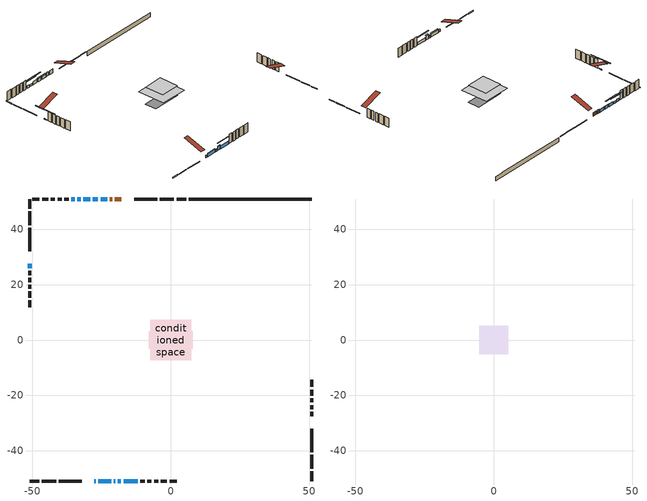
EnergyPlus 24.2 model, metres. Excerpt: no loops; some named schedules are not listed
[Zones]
conditioned space
 floor adiabatic (AdiabaticFloorConstruction): -7.41,-7.41 -7.41,7.41 7.41,7.41 7.41,-7.41 z2.75
 floor foundation (Slab1 construction): -7.91,-3.22 -7.91,3.22 7.91,3.22 7.91,-3.22 z-1.98
 wall outside (RimJoist1 construction): 5.54,50.97 2.09,50.97 / -50.97,-50.97 -47.52,-50.97 / -50.97,50.97 -50.97,47.52 / 50.97,-50.97 50.97,-47.52 z0.31:0.61
 wall outside (RimJoist2 construction): 1.16,50.97 -4,50.97 / -46.59,-50.97 -41.43,-50.97 / -50.97,46.59 -50.97,41.43 / 50.97,-46.59 50.97,-41.43 z0.31:0.61
 wall outside (RimJoist3 construction): -4.93,50.97 -13.27,50.97 / -40.5,-50.97 -32.16,-50.97 / -50.97,40.5 -50.97,32.16 / 50.97,-40.5 50.97,-32.16 z0.31:0.61
 wall outside (AdiabaticWallConstruction 1): -17.82,50.97 -20.17,50.97 / -21.1,50.97 -21.97,50.97 z0.31:2.34
 wall outside (AdiabaticWallConstruction): -27.61,-50.97 -27.2,-50.97 z0.31:1.53; -22.89,50.97 -25.38,50.97 / -26.31,50.97 -28.16,50.97 / -34.66,50.97 -35.9,50.97 z0.31:1.78; -26.27,-50.97 -21.49,-50.97 / -17.07,-50.97 -12,-50.97 z0.31:1.89; -20.56,-50.97 -20.15,-50.97 z0.31:1.23; -19.22,-50.97 -18,-50.97 z0.31:2.42; -50.97,27.61 -50.97,25.98 z0.31:0.69; -29.09,50.97 -31.56,50.97 z0.31:1.94; -32.48,50.97 -33.73,50.97 z0.31:1.38
 wall outside (Wall1 construction): -36.83,50.97 -38.52,50.97 / -11.08,-50.97 -9.39,-50.97 / -50.97,25.05 -50.97,23.36 / 50.97,-27.61 50.97,-25.92 z0.31:5.19
 wall outside (Wall2 construction): -39.45,50.97 -40.93,50.97 / -8.46,-50.97 -6.97,-50.97 / -50.97,22.43 -50.97,20.95 / 50.97,-24.99 50.97,-23.5 z0.31:5.19
 wall outside (Wall3 construction): -41.86,50.97 -43.3,50.97 / -6.04,-50.97 -4.61,-50.97 / -50.97,20.02 -50.97,18.58 / 50.97,-22.58 50.97,-21.14 z0.31:5.19
 wall outside (Wall4 construction): -44.23,50.97 -46.53,50.97 / -3.68,-50.97 -1.38,-50.97 / -50.97,17.65 -50.97,15.35 / 50.97,-20.21 50.97,-17.91 z0.31:5.19
 wall outside (Wall5 construction): -47.45,50.97 -50.04,50.97 / -0.45,-50.97 2.13,-50.97 / -50.97,14.43 -50.97,11.84 / 50.97,-16.98 50.97,-14.4 z0.31:5.19
 wall foundation (FoundationWall1 construction): 6.47,50.97,-1.98 6.47,50.97,0.31 46.52,50.97,0.31 46.52,50.97,0.17 50.97,50.97,0.17 50.97,50.97,-1.98
 window (WindowConstruction 9): -27.61,-50.97 -27.2,-50.97 z0.31:1.53
 window (WindowConstruction 4): -22.89,50.97 -25.38,50.97 z0.31:1.78
 window (WindowConstruction 5): -26.31,50.97 -28.16,50.97 z0.31:1.78
 window (WindowConstruction 6): -26.27,-50.97 -21.49,-50.97 z0.31:1.89
 window (WindowConstruction 7): -20.56,-50.97 -20.15,-50.97 z0.31:1.22
 window (WindowConstruction 8): -19.22,-50.97 -18,-50.97 z0.31:2.42
 window (WindowConstruction 10): -50.97,27.61 -50.97,25.98 z0.31:0.69
 window (WindowConstruction): -29.09,50.97 -31.56,50.97 z0.31:1.93
 window (WindowConstruction 1): -32.48,50.97 -33.73,50.97 z0.31:1.38
 window (WindowConstruction 2): -34.66,50.97 -35.9,50.97 z0.31:1.78
 window (WindowConstruction 3): -17.07,-50.97 -12,-50.97 z0.31:1.89
 door (Door): -17.82,50.97 -20.17,50.97 z0.31:2.34
 door (Door 1): -21.1,50.97 -21.96,50.97 z0.31:2.34
 ceiling adiabatic (AdiabaticFloorConstruction): 7.41,-7.41 7.41,7.41 -7.41,7.41 -7.41,-7.41 z2.75
attic - vented
 floor to conditioned space (Floor1 construction Reversed): -5.24,-5.24 -5.24,5.24 5.24,5.24 5.24,-5.24 z5.19
 roof outside (Roof1 construction): -16.89,50.97,5.19 -16.89,40.76,8.59 -14.2,40.76,8.59 -14.2,50.97,5.19; -28.54,-50.97,5.19 -28.54,-40.76,8.59 -31.23,-40.76,8.59 -31.23,-50.97,5.19; -50.97,28.54,5.19 -40.76,28.54,8.59 -40.76,31.23,8.59 -50.97,31.23,5.19; 50.97,-28.54,5.19 40.76,-28.54,8.59 40.76,-31.23,8.59 50.97,-31.23,5.19
shading: -25.58,50.97 -22.69,50.97 -22.69,51.38 -25.58,51.38 z1.98; -28.36,50.97 -26.11,50.97 -26.11,51.38 -28.36,51.38 z1.98; -21.29,-50.97 -26.47,-50.97 -26.47,-51.38 -21.29,-51.38 z2.09; -19.95,-50.97 -20.76,-50.97 -20.76,-51.38 -19.95,-51.38 z1.43; -17.8,-50.97 -19.42,-50.97 -19.42,-51.38 -17.8,-51.38 z2.62; -50.97,20.9 -50.97,32.69 -51.38,32.69 -51.38,20.9 z5.77; -34.19,50.97 -26.45,50.97 -26.45,51.38 -34.19,51.38 z4.57; -36.37,50.97 -29.84,50.97 -29.84,51.38 -36.37,51.38 z4.02; -38.54,50.97 -32.02,50.97 -32.02,51.38 -38.54,51.38 z4.42; -9.36,-50.97 -19.71,-50.97 -19.71,-51.38 -9.36,-51.38 z4.53
[Building]
Building 1: Terrain=Suburbs
[Site:Location]
London AP_ON: Latitude {deg}=43.03; Longitude {deg}=-81.15; Time Zone {hr}=-5; Elevation {m}=278; Keep Site Location Information=Yes
[Site:GroundTemperature:Shallow]
3.98693, 1.93205, 1.76749, 2.74264, 6.6573, 10.5537, 13.9317, 16.0716, 16.2534, 14.513, 11.2211, 7.44421
[Site:WaterMainsTemperature]
Calculation Method=Schedule; Temperature Schedule=mains temperature schedule
[Material] Roughness=Rough; Thermal Absorptance=0.9
Name | Thickness {m} | Conductivity {W/m-K} | Density {kg/m3} | Specific Heat {J/kg-K} | Solar Absorptance | Visible Absorptance
asphalt or fiberglass shingles | 0.00635 | 0.162714 | 1121.4 | 1465.45 | 0.4 | 0.4
ceiling loosefill ins | 0.169333 | 0.0480833 | 16.02 | 1046.75 | 0.7 | 0.7
ceiling stud and cavity | 0.1397 | 0.508562 | 65.682 | 1177.47 | 0.7 | 0.7
concrete 4.0 in. | 0.1016 | 1.803125 | 2242.8 | 837.4 | 0.7 | 0.7
concrete 8.0 in. | 0.2032 | 1.803125 | 2242.8 | 837.4 | 0.7 | 0.7
door material | 0.04445 | 0.053851 | 512.64 | 1214.23 | 0.7 | 0.7
door material 1 | 0.04445 | 0.188738 | 512.64 | 1214.23 | 0.7 | 0.7
exterior vertical ins | 0.00810135 | 0.029427 | 32.04 | 1214.23 | 0.7 | 0.7
floor covering | 0.0127 | 0.0433444 | 54.468 | 1339.84 | 0.6 | 0.6
floor rigid ins; wall rigid ins | 0.512978 | 0.029427 | 32.04 | 1214.23 | 0.7 | 0.7
floor stud and cavity | 0.1397 | 1.75129 | 37.0049 | 1207.88 | 0.7 | 0.7
furniture material conditioned space 1 | 0.1524 | 0.115458 | 640.8 | 1214.23 | 0.6 | 0.6
gypsum board | 0.0127 | 0.160291 | 801 | 837.4 | 0.6 | 0.6
gypsum board 1 | 0.0127 | 0.160291 | 801 | 837.4 | 0.7 | 0.7
osb sheathing 0.5 in. | 0.0127 | 0.115458 | 512.64 | 1214.23 | 0.7 | 0.7
osb sheathing 0.75 in. | 0.01905 | 0.115458 | 512.64 | 1214.23 | 0.7 | 0.7
osb sheathing 2.0 in. | 0.0508 | 0.115458 | 512.64 | 1214.23 | 0.7 | 0.7
rim joist rigid ins | 0.051816 | 0.029427 | 32.04 | 1214.23 | 0.7 | 0.7
rim joist stud and cavity | 0.0508 | 0.0293018 | 125.044 | 1163.47 | 0.6 | 0.6
rim joist stud and cavity 1 | 0.0508 | 0.268173 | 125.044 | 1163.47 | 0.6 | 0.6
rim joist stud and cavity 2 | 0.0508 | 0.308293 | 125.044 | 1163.47 | 0.6 | 0.6
slab rigid ins | 0.00025908 | 0.029427 | 32.04 | 1214.23 | 0.7 | 0.7
wall stud and cavity | 0.1397 | 0.0971095 | 139.0536 | 1170.24 | 0.7 | 0.7
wall stud and cavity 1 | 0.1397 | 0.0832512 | 139.0536 | 1170.24 | 0.7 | 0.7
wall stud and cavity 2 | 0.1397 | 0.105785 | 139.0536 | 1170.24 | 0.7 | 0.7
wall stud and cavity 3 | 0.1397 | 0.0957038 | 139.0536 | 1170.24 | 0.7 | 0.7
wall stud and cavity 4 | 0.1397 | 0.0825581 | 139.0536 | 1170.24 | 0.7 | 0.7
wall stud and cavity 5 | 0.0889 | 0.380278 | 52.3479 | 1209.89 | 0.7 | 0.7
wall stud and cavity 6 | 0.0889 | 0.391764 | 83.0341 | 1211.67 | 0.7 | 0.7
wood siding | 0.0254 | 0.102417 | 544.68 | 1172.36 | 0.4 | 0.4
wood siding 1; wood siding 2; wood siding 3 | 0.0254 | 0.102417 | 544.68 | 1172.36 | 0.7 | 0.7
[WindowMaterial:SimpleGlazingSystem]
Name | U-Factor {W/m2-K} | Solar Heat Gain Coefficient
WindowMaterial | 2.36148 | 0.65
WindowMaterial 1 | 2.45062 | 0.62
WindowMaterial 2 | 2.41996 | 0.63
WindowMaterial 3 | 2.51195 | 0.59
WindowMaterial 4 | 2.38703 | 0.64
WindowMaterial 5 | 2.418828 | 0.63
WindowMaterial 6 | 3.13539 | 0.43
WindowMaterial 7 | 2.39725 | 0.64
WindowMaterial 8 | 3.026374 | 0.54
WindowMaterial 9 | 3.032052 | 0.55
[Construction]
AdiabaticFloorConstruction: floor stud and cavity, floor rigid ins, osb sheathing 0.75 in., floor covering
AdiabaticWallConstruction: wood siding 2, wall rigid ins, wall stud and cavity 5, gypsum board
AdiabaticWallConstruction 1: wood siding 3, wall rigid ins, wall stud and cavity 5, gypsum board
Door: door material
Door 1: door material 1
Floor1 construction Reversed: gypsum board, ceiling stud and cavity, ceiling loosefill ins
FoundationWall1 construction: concrete 8.0 in., gypsum board 1
furniture construction conditioned space 1: furniture material conditioned space 1
PartitionWallConstruction: gypsum board, wall stud and cavity 6, gypsum board
RimJoist1 construction: wood siding 1, osb sheathing 2.0 in., rim joist stud and cavity
RimJoist2 construction: wood siding 1, rim joist rigid ins, osb sheathing 2.0 in., rim joist stud and cavity 1
RimJoist3 construction: wood siding 1, rim joist rigid ins, osb sheathing 2.0 in., rim joist stud and cavity 2
Roof1 construction: asphalt or fiberglass shingles
Slab1 construction: slab rigid ins, concrete 4.0 in.
Wall1 construction: wood siding, osb sheathing 0.5 in., wall stud and cavity, gypsum board
Wall2 construction: wood siding, osb sheathing 0.5 in., wall stud and cavity 1, gypsum board
Wall3 construction: wood siding, osb sheathing 0.5 in., wall stud and cavity 2, gypsum board
Wall4 construction: wood siding, osb sheathing 0.5 in., wall stud and cavity 3, gypsum board
Wall5 construction: wood siding, osb sheathing 0.5 in., wall stud and cavity 4, gypsum board
WindowConstruction: WindowMaterial
WindowConstruction 1: WindowMaterial 1
WindowConstruction 10: WindowMaterial 9
WindowConstruction 2; WindowConstruction 4: WindowMaterial 2
WindowConstruction 3: WindowMaterial 3
WindowConstruction 5: WindowMaterial 4
WindowConstruction 6: WindowMaterial 5
WindowConstruction 7: WindowMaterial 6
WindowConstruction 8: WindowMaterial 7
WindowConstruction 9: WindowMaterial 8
[Zone] Multiplier=1; Part of Total Floor Area=Yes
Name | Volume {m3}
attic - vented | 60.6225
conditioned space | 816.6
[Space]
Name | Zone | Volume {m3}
attic - vented 1 | attic - vented | 60.6225
conditioned space 1 | conditioned space | 816.6
[ZoneInfiltration:EffectiveLeakageArea]
infil attic - vented 1: Zone or Space=attic - vented 1; Schedule=Always On Discrete; Effective Air Leakage Area {cm2}=4790.4; Stack Coefficient=0.000236551; Wind Coefficient=1.03916e-05
[ZoneMixing]
whole house fan mix: Zone or Space=attic - vented; Schedule=Always On Continuous; Design Flow Rate Calculation Method=Flow/Zone; Design Flow Rate {m3/s}=0; Source Zone or Space=conditioned space
[SurfaceProperty:ExposedFoundationPerimeter]
Slab1: Exposed Perimeter Calculation Method=TotalExposedPerimeter; Total Exposed Perimeter {m}=44.5
[InternalMass] Zone or ZoneList=conditioned space; Space or SpaceList=conditioned space 1
Name | Construction | Surface Area {m2}
furniture mass conditioned space 1 | furniture construction conditioned space 1 | 128.492
partition wall mass | PartitionWallConstruction | 321.23
[Lights]
interior lighting: Zone or ZoneList or Space or SpaceList=conditioned space 1; Schedule=interior lighting schedule; Design Level Calculation Method=LightingLevel; Lighting Level {W}=343.2; Return Air Fraction=0; Fraction Radiant=0.6; Fraction Visible=0.2; Fraction Replaceable=1
[People]
occupants: Zone or ZoneList or Space or SpaceList=conditioned space 1; Number of People Schedule=occupants schedule; Number of People Calculation Method=People; Number of People=3; Fraction Radiant=0.314171; Sensible Heat Fraction=0.56303; Activity Level Schedule=occupants activity schedule; Carbon Dioxide Generation Rate {m3/s-W}=0; Enable ASHRAE 55 Comfort Warnings=No; Mean Radiant Temperature Calculation Type=EnclosureAveraged
[ElectricEquipment] Zone or ZoneList or Space or SpaceList=conditioned space 1; Design Level Calculation Method=EquipmentLevel
Name | Schedule | Design Level {W} | Fraction Latent | Fraction Radiant | Fraction Lost
clothes dryer | clothes dryer schedule | 140.772 | 0.015 | 0.081 | 0.85
clothes washer | clothes washer schedule | 32.1985 | 0.03 | 0.162 | 0.7
cooking range | cooking range schedule | 215.147 | 0.08 | 0.432 | 0.2
dishwasher | dishwasher schedule | 66.8632 | 0.3 | 0.18 | 0.4
fridge | fridge schedule | 72.9452 | 0 | 0.6 | 0
mech vent bath fan 0 | mech vent bath fan 0 schedule | 50.2 | 0 | 0 | 1
mech vent bath fan 1 | mech vent bath fan 1 schedule | 50.2 | 0 | 0 | 1
mech vent house fan | mech vent house fan schedule | 0 | 0 | 0 | 1
mech vent house fan cfis | mech vent house fan cfis schedule | 0 | 0 | 0 | 0
misc plug loads | misc plug loads schedule | 494.7 | 0.045 | 0.513 | 0.1
whole house fan | Always On Discrete | 0 | 0 | 0 | 1
[OtherEquipment] Zone or ZoneList or Space or SpaceList=conditioned space 1; Design Level Calculation Method=EquipmentLevel
Name | Fuel Type | Schedule | Design Level {W} | Fraction Latent | Fraction Radiant | Fraction Lost
clothes dryer 1 | Electricity | clothes dryer schedule | 0 | 0.015 | 0.081 | 0.85
cooking range 1 | Electricity | cooking range schedule | 0 | 0.08 | 0.432 | 0.2
general water use latent | None | general water use schedule | 62.594 | 1 | 0 | 0
general water use sensible | None | general water use schedule | -61.6891 | 0 | 0.6 | 0
mech vent house fan latent load | None | Always On Discrete | 0 | 1 | 0 | 0
mech vent house fan sensible load | None | Always On Discrete | 0 | 0 | 0 | 0
water heater energy adjustment1 | NaturalGas | Always On Discrete | 0.01 | 0 | 0 | 1
[ZoneInfiltration:DesignFlowRate] Zone or ZoneList or Space or SpaceList=conditioned space 1; Schedule=Always On Discrete; Design Flow Rate Calculation Method=Flow/Zone; Design Flow Rate {m3/s}=0
infil flow; natural vent flow; whole house fan flow
[Foundation:Kiva]
Foundation Kiva 1: Initial Indoor Air Temperature {C}=18; Wall Height Above Grade {m}=0.309982; Wall Depth Below Slab {m}=0.2032; Custom Block Material Name 1=exterior vertical ins; Custom Block Depth 1 {m}=2.28999; Custom Block X Position 1 {m}=0.2159; Custom Block Z Position 1 {m}=0
[Foundation:Kiva:Settings]
Soil Conductivity {W/m-K}=0.849921; Soil Density {kg/m3}=1842.3; Soil Specific Heat {J/kg-K}=418.7; Ground Solar Absorptivity=0.9; Ground Thermal Absorptivity=0.9; Ground Surface Roughness {m}=0.03; Far-Field Width {m}=40; Deep-Ground Boundary Condition=ZeroFlux; Deep-Ground Depth {m}=40; Minimum Cell Dimension {m}=0.2; Maximum Cell Growth Coefficient=3; Simulation Timestep=Timestep
[Exterior:Lights]
exterior lighting: Schedule=exterior lighting schedule; Design Level {W}=75.6
[Schedule:Constant]
Name | Hourly Value
Always On Continuous; mech vent house fan schedule; mech vent house fan cfis schedule; Always On Discrete | 1
occupants activity schedule | 117.228
fridge schedule | 0
[Schedule:Week:Daily]
interior lighting schedule Week Rule - Jan1-Jan27: interior lighting schedule day, interior lighting schedule day, interior lighting schedule day, interior lighting schedule day, interior lighting schedule day, interior lighting schedule day, interior lighting schedule day, interior lighting schedule default day, interior lighting schedule default day, interior lighting schedule default day, interior lighting schedule default day, interior lighting schedule default day
interior lighting schedule Week Rule - Jan28-Feb3: interior lighting schedule day, interior lighting schedule day, interior lighting schedule day, interior lighting schedule day, interior lighting schedule day 1, interior lighting schedule day 1, interior lighting schedule day 1, interior lighting schedule default day, interior lighting schedule default day, interior lighting schedule default day, interior lighting schedule default day, interior lighting schedule default day
interior lighting schedule Week Rule - Feb4-Feb24: interior lighting schedule day 1, interior lighting schedule day 1, interior lighting schedule day 1, interior lighting schedule day 1, interior lighting schedule day 1, interior lighting schedule day 1, interior lighting schedule day 1, interior lighting schedule default day, interior lighting schedule default day, interior lighting schedule default day, interior lighting schedule default day, interior lighting schedule default day
interior lighting schedule Week Rule - Feb25-Mar3: interior lighting schedule day 1, interior lighting schedule day 1, interior lighting schedule day 1, interior lighting schedule day 1, interior lighting schedule day 2, interior lighting schedule day 2, interior lighting schedule day 2, interior lighting schedule default day, interior lighting schedule default day, interior lighting schedule default day, interior lighting schedule default day, interior lighting schedule default day
interior lighting schedule Week Rule - Mar4-Mar31: interior lighting schedule day 2, interior lighting schedule day 2, interior lighting schedule day 2, interior lighting schedule day 2, interior lighting schedule day 2, interior lighting schedule day 2, interior lighting schedule day 2, interior lighting schedule default day, interior lighting schedule default day, interior lighting schedule default day, interior lighting schedule default day, interior lighting schedule default day
interior lighting schedule Week Rule - Apr1-Apr28: interior lighting schedule day 3, interior lighting schedule day 3, interior lighting schedule day 3, interior lighting schedule day 3, interior lighting schedule day 3, interior lighting schedule day 3, interior lighting schedule day 3, interior lighting schedule default day, interior lighting schedule default day, interior lighting schedule default day, interior lighting schedule default day, interior lighting schedule default day
interior lighting schedule Week Rule - Apr29-May5: interior lighting schedule day 3, interior lighting schedule day 3, interior lighting schedule day 4, interior lighting schedule day 4, interior lighting schedule day 4, interior lighting schedule day 4, interior lighting schedule day 4, interior lighting schedule default day, interior lighting schedule default day, interior lighting schedule default day, interior lighting schedule default day, interior lighting schedule default day
interior lighting schedule Week Rule - May6-May26: interior lighting schedule day 4, interior lighting schedule day 4, interior lighting schedule day 4, interior lighting schedule day 4, interior lighting schedule day 4, interior lighting schedule day 4, interior lighting schedule day 4, interior lighting schedule default day, interior lighting schedule default day, interior lighting schedule default day, interior lighting schedule default day, interior lighting schedule default day
interior lighting schedule Week Rule - May27-Jun2: interior lighting schedule day 4, interior lighting schedule day 4, interior lighting schedule day 4, interior lighting schedule day 4, interior lighting schedule day 4, interior lighting schedule day 5, interior lighting schedule day 5, interior lighting schedule default day, interior lighting schedule default day, interior lighting schedule default day, interior lighting schedule default day, interior lighting schedule default day
interior lighting schedule Week Rule - Jun3-Jun30: interior lighting schedule day 5, interior lighting schedule day 5, interior lighting schedule day 5, interior lighting schedule day 5, interior lighting schedule day 5, interior lighting schedule day 5, interior lighting schedule day 5, interior lighting schedule default day, interior lighting schedule default day, interior lighting schedule default day, interior lighting schedule default day, interior lighting schedule default day
interior lighting schedule Week Rule - Jul1-Jul28: interior lighting schedule day 6, interior lighting schedule day 6, interior lighting schedule day 6, interior lighting schedule day 6, interior lighting schedule day 6, interior lighting schedule day 6, interior lighting schedule day 6, interior lighting schedule default day, interior lighting schedule default day, interior lighting schedule default day, interior lighting schedule default day, interior lighting schedule default day
interior lighting schedule Week Rule - Jul29-Aug4: interior lighting schedule day 6, interior lighting schedule day 6, interior lighting schedule day 6, interior lighting schedule day 7, interior lighting schedule day 7, interior lighting schedule day 7, interior lighting schedule day 7, interior lighting schedule default day, interior lighting schedule default day, interior lighting schedule default day, interior lighting schedule default day, interior lighting schedule default day
interior lighting schedule Week Rule - Aug5-Aug25: interior lighting schedule day 7, interior lighting schedule day 7, interior lighting schedule day 7, interior lighting schedule day 7, interior lighting schedule day 7, interior lighting schedule day 7, interior lighting schedule day 7, interior lighting schedule default day, interior lighting schedule default day, interior lighting schedule default day, interior lighting schedule default day, interior lighting schedule default day
interior lighting schedule Week Rule - Aug26-Sep1: interior lighting schedule day 7, interior lighting schedule day 7, interior lighting schedule day 7, interior lighting schedule day 7, interior lighting schedule day 7, interior lighting schedule day 7, interior lighting schedule day 8, interior lighting schedule default day, interior lighting schedule default day, interior lighting schedule default day, interior lighting schedule default day, interior lighting schedule default day
interior lighting schedule Week Rule - Sep2-Sep29: interior lighting schedule day 8, interior lighting schedule day 8, interior lighting schedule day 8, interior lighting schedule day 8, interior lighting schedule day 8, interior lighting schedule day 8, interior lighting schedule day 8, interior lighting schedule default day, interior lighting schedule default day, interior lighting schedule default day, interior lighting schedule default day, interior lighting schedule default day
interior lighting schedule Week Rule - Sep30-Oct6: interior lighting schedule day 8, interior lighting schedule day 9, interior lighting schedule day 9, interior lighting schedule day 9, interior lighting schedule day 9, interior lighting schedule day 9, interior lighting schedule day 9, interior lighting schedule default day, interior lighting schedule default day, interior lighting schedule default day, interior lighting schedule default day, interior lighting schedule default day
interior lighting schedule Week Rule - Oct7-Oct27: interior lighting schedule day 9, interior lighting schedule day 9, interior lighting schedule day 9, interior lighting schedule day 9, interior lighting schedule day 9, interior lighting schedule day 9, interior lighting schedule day 9, interior lighting schedule default day, interior lighting schedule default day, interior lighting schedule default day, interior lighting schedule default day, interior lighting schedule default day
interior lighting schedule Week Rule - Oct28-Nov3: interior lighting schedule day 9, interior lighting schedule day 9, interior lighting schedule day 9, interior lighting schedule day 9, interior lighting schedule day 10, interior lighting schedule day 10, interior lighting schedule day 10, interior lighting schedule default day, interior lighting schedule default day, interior lighting schedule default day, interior lighting schedule default day, interior lighting schedule default day
interior lighting schedule Week Rule - Nov4-Nov24: interior lighting schedule day 10, interior lighting schedule day 10, interior lighting schedule day 10, interior lighting schedule day 10, interior lighting schedule day 10, interior lighting schedule day 10, interior lighting schedule day 10, interior lighting schedule default day, interior lighting schedule default day, interior lighting schedule default day, interior lighting schedule default day, interior lighting schedule default day
interior lighting schedule Week Rule - Nov25-Dec1: interior lighting schedule day 10, interior lighting schedule day 10, interior lighting schedule day 10, interior lighting schedule day 10, interior lighting schedule day 10, interior lighting schedule day 10, interior lighting schedule day 11, interior lighting schedule default day, interior lighting schedule default day, interior lighting schedule default day, interior lighting schedule default day, interior lighting schedule default day
interior lighting schedule Week Rule - Dec2-Dec31: interior lighting schedule day 11, interior lighting schedule day 11, interior lighting schedule day 11, interior lighting schedule day 11, interior lighting schedule day 11, interior lighting schedule day 11, interior lighting schedule day 11, interior lighting schedule default day, interior lighting schedule default day, interior lighting schedule default day, interior lighting schedule default day, interior lighting schedule default day
occupants schedule Week Rule - Jan1-Dec31: occupants schedule day, occupants schedule day, occupants schedule day, occupants schedule day, occupants schedule day, occupants schedule day, occupants schedule day, occupants schedule default day, occupants schedule default day, occupants schedule default day, occupants schedule default day, occupants schedule default day
clothes dryer schedule Week Rule - Jan1-Dec31: clothes dryer schedule day, clothes dryer schedule day, clothes dryer schedule day, clothes dryer schedule day, clothes dryer schedule day, clothes dryer schedule day, clothes dryer schedule day, clothes dryer schedule default day, clothes dryer schedule default day, clothes dryer schedule default day, clothes dryer schedule default day, clothes dryer schedule default day
clothes washer schedule Week Rule - Jan1-Dec31: clothes washer schedule day, clothes washer schedule day, clothes washer schedule day, clothes washer schedule day, clothes washer schedule day, clothes washer schedule day, clothes washer schedule day, clothes washer schedule default day, clothes washer schedule default day, clothes washer schedule default day, clothes washer schedule default day, clothes washer schedule default day
cooking range schedule Week Rule - Jan1-Dec31: cooking range schedule day, cooking range schedule day, cooking range schedule day, cooking range schedule day, cooking range schedule day, cooking range schedule day, cooking range schedule day, cooking range schedule default day, cooking range schedule default day, cooking range schedule default day, cooking range schedule default day, cooking range schedule default day
dishwasher schedule Week Rule - Jan1-Dec31: dishwasher schedule day, dishwasher schedule day, dishwasher schedule day, dishwasher schedule day, dishwasher schedule day, dishwasher schedule day, dishwasher schedule day, dishwasher schedule default day, dishwasher schedule default day, dishwasher schedule default day, dishwasher schedule default day, dishwasher schedule default day
mech vent bath fan 0 schedule Week Rule - Jan1-Dec31: mech vent bath fan 0 schedule day, mech vent bath fan 0 schedule day, mech vent bath fan 0 schedule day, mech vent bath fan 0 schedule day, mech vent bath fan 0 schedule day, mech vent bath fan 0 schedule day, mech vent bath fan 0 schedule day, mech vent bath fan 0 schedule default day, mech vent bath fan 0 schedule default day, mech vent bath fan 0 schedule default day, mech vent bath fan 0 schedule default day, mech vent bath fan 0 schedule default day
mech vent bath fan 1 schedule Week Rule - Jan1-Dec31: mech vent bath fan 1 schedule day, mech vent bath fan 1 schedule day, mech vent bath fan 1 schedule day, mech vent bath fan 1 schedule day, mech vent bath fan 1 schedule day, mech vent bath fan 1 schedule day, mech vent bath fan 1 schedule day, mech vent bath fan 1 schedule default day, mech vent bath fan 1 schedule default day, mech vent bath fan 1 schedule default day, mech vent bath fan 1 schedule default day, mech vent bath fan 1 schedule default day
misc plug loads schedule Week Rule - Jan1-Dec31: misc plug loads schedule day, misc plug loads schedule day, misc plug loads schedule day, misc plug loads schedule day, misc plug loads schedule day, misc plug loads schedule day, misc plug loads schedule day, misc plug loads schedule default day, misc plug loads schedule default day, misc plug loads schedule default day, misc plug loads schedule default day, misc plug loads schedule default day
general water use schedule Week Rule - Jan1-Dec31: general water use schedule day, general water use schedule day, general water use schedule day, general water use schedule day, general water use schedule day, general water use schedule day, general water use schedule day, general water use schedule default day, general water use schedule default day, general water use schedule default day, general water use schedule default day, general water use schedule default day
exterior lighting schedule Week Rule - Jan1-Jan27: exterior lighting schedule day, exterior lighting schedule day, exterior lighting schedule day, exterior lighting schedule day, exterior lighting schedule day, exterior lighting schedule day, exterior lighting schedule day, exterior lighting schedule default day, exterior lighting schedule default day, exterior lighting schedule default day, exterior lighting schedule default day, exterior lighting schedule default day
exterior lighting schedule Week Rule - Jan28-Feb3: exterior lighting schedule day, exterior lighting schedule day, exterior lighting schedule day, exterior lighting schedule day, exterior lighting schedule day 1, exterior lighting schedule day 1, exterior lighting schedule day 1, exterior lighting schedule default day, exterior lighting schedule default day, exterior lighting schedule default day, exterior lighting schedule default day, exterior lighting schedule default day
exterior lighting schedule Week Rule - Feb4-Feb24: exterior lighting schedule day 1, exterior lighting schedule day 1, exterior lighting schedule day 1, exterior lighting schedule day 1, exterior lighting schedule day 1, exterior lighting schedule day 1, exterior lighting schedule day 1, exterior lighting schedule default day, exterior lighting schedule default day, exterior lighting schedule default day, exterior lighting schedule default day, exterior lighting schedule default day
exterior lighting schedule Week Rule - Feb25-Mar3: exterior lighting schedule day 1, exterior lighting schedule day 1, exterior lighting schedule day 1, exterior lighting schedule day 1, exterior lighting schedule day 2, exterior lighting schedule day 2, exterior lighting schedule day 2, exterior lighting schedule default day, exterior lighting schedule default day, exterior lighting schedule default day, exterior lighting schedule default day, exterior lighting schedule default day
exterior lighting schedule Week Rule - Mar4-Mar31: exterior lighting schedule day 2, exterior lighting schedule day 2, exterior lighting schedule day 2, exterior lighting schedule day 2, exterior lighting schedule day 2, exterior lighting schedule day 2, exterior lighting schedule day 2, exterior lighting schedule default day, exterior lighting schedule default day, exterior lighting schedule default day, exterior lighting schedule default day, exterior lighting schedule default day
exterior lighting schedule Week Rule - Apr1-Apr28: exterior lighting schedule day 3, exterior lighting schedule day 3, exterior lighting schedule day 3, exterior lighting schedule day 3, exterior lighting schedule day 3, exterior lighting schedule day 3, exterior lighting schedule day 3, exterior lighting schedule default day, exterior lighting schedule default day, exterior lighting schedule default day, exterior lighting schedule default day, exterior lighting schedule default day
exterior lighting schedule Week Rule - Apr29-May5: exterior lighting schedule day 3, exterior lighting schedule day 3, exterior lighting schedule day 4, exterior lighting schedule day 4, exterior lighting schedule day 4, exterior lighting schedule day 4, exterior lighting schedule day 4, exterior lighting schedule default day, exterior lighting schedule default day, exterior lighting schedule default day, exterior lighting schedule default day, exterior lighting schedule default day
exterior lighting schedule Week Rule - May6-May26: exterior lighting schedule day 4, exterior lighting schedule day 4, exterior lighting schedule day 4, exterior lighting schedule day 4, exterior lighting schedule day 4, exterior lighting schedule day 4, exterior lighting schedule day 4, exterior lighting schedule default day, exterior lighting schedule default day, exterior lighting schedule default day, exterior lighting schedule default day, exterior lighting schedule default day
exterior lighting schedule Week Rule - May27-Jun2: exterior lighting schedule day 4, exterior lighting schedule day 4, exterior lighting schedule day 4, exterior lighting schedule day 4, exterior lighting schedule day 4, exterior lighting schedule day 5, exterior lighting schedule day 5, exterior lighting schedule default day, exterior lighting schedule default day, exterior lighting schedule default day, exterior lighting schedule default day, exterior lighting schedule default day
exterior lighting schedule Week Rule - Jun3-Jun30: exterior lighting schedule day 5, exterior lighting schedule day 5, exterior lighting schedule day 5, exterior lighting schedule day 5, exterior lighting schedule day 5, exterior lighting schedule day 5, exterior lighting schedule day 5, exterior lighting schedule default day, exterior lighting schedule default day, exterior lighting schedule default day, exterior lighting schedule default day, exterior lighting schedule default day
exterior lighting schedule Week Rule - Jul1-Jul28: exterior lighting schedule day 6, exterior lighting schedule day 6, exterior lighting schedule day 6, exterior lighting schedule day 6, exterior lighting schedule day 6, exterior lighting schedule day 6, exterior lighting schedule day 6, exterior lighting schedule default day, exterior lighting schedule default day, exterior lighting schedule default day, exterior lighting schedule default day, exterior lighting schedule default day
exterior lighting schedule Week Rule - Jul29-Aug4: exterior lighting schedule day 6, exterior lighting schedule day 6, exterior lighting schedule day 6, exterior lighting schedule day 7, exterior lighting schedule day 7, exterior lighting schedule day 7, exterior lighting schedule day 7, exterior lighting schedule default day, exterior lighting schedule default day, exterior lighting schedule default day, exterior lighting schedule default day, exterior lighting schedule default day
exterior lighting schedule Week Rule - Aug5-Aug25: exterior lighting schedule day 7, exterior lighting schedule day 7, exterior lighting schedule day 7, exterior lighting schedule day 7, exterior lighting schedule day 7, exterior lighting schedule day 7, exterior lighting schedule day 7, exterior lighting schedule default day, exterior lighting schedule default day, exterior lighting schedule default day, exterior lighting schedule default day, exterior lighting schedule default day
exterior lighting schedule Week Rule - Aug26-Sep1: exterior lighting schedule day 7, exterior lighting schedule day 7, exterior lighting schedule day 7, exterior lighting schedule day 7, exterior lighting schedule day 7, exterior lighting schedule day 7, exterior lighting schedule day 8, exterior lighting schedule default day, exterior lighting schedule default day, exterior lighting schedule default day, exterior lighting schedule default day, exterior lighting schedule default day
[Schedule:Year]
interior lighting schedule: interior lighting schedule Week Rule - Jan1-Jan27, 1, 1, 1, 27, interior lighting schedule Week Rule - Jan28-Feb3, 1, 28, 2, 3, interior lighting schedule Week Rule - Feb4-Feb24, 2, 4, 2, 24, interior lighting schedule Week Rule - Feb25-Mar3, 2, 25, 3, 3, interior lighting schedule Week Rule - Mar4-Mar31, 3, 4, 3, 31, interior lighting schedule Week Rule - Apr1-Apr28, 4, 1, 4, 28, interior lighting schedule Week Rule - Apr29-May5, 4, 29, 5, 5, interior lighting schedule Week Rule - May6-May26, 5, 6, 5, 26, interior lighting schedule Week Rule - May27-Jun2, 5, 27, 6, 2, interior lighting schedule Week Rule - Jun3-Jun30, 6, 3, 6, 30, interior lighting schedule Week Rule - Jul1-Jul28, 7, 1, 7, 28, interior lighting schedule Week Rule - Jul29-Aug4, 7, 29, 8, 4, interior lighting schedule Week Rule - Aug5-Aug25, 8, 5, 8, 25, interior lighting schedule Week Rule - Aug26-Sep1, 8, 26, 9, 1, interior lighting schedule Week Rule - Sep2-Sep29, 9, 2, 9, 29, interior lighting schedule Week Rule - Sep30-Oct6, 9, 30, 10, 6, interior lighting schedule Week Rule - Oct7-Oct27, 10, 7, 10, 27, interior lighting schedule Week Rule - Oct28-Nov3, 10, 28, 11, 3, interior lighting schedule Week Rule - Nov4-Nov24, 11, 4, 11, 24, interior lighting schedule Week Rule - Nov25-Dec1, 11, 25, 12, 1, interior lighting schedule Week Rule - Dec2-Dec31, 12, 2, 12, 31
occupants schedule: occupants schedule Week Rule - Jan1-Dec31, 1, 1, 12, 31
clothes dryer schedule: clothes dryer schedule Week Rule - Jan1-Dec31, 1, 1, 12, 31
clothes washer schedule: clothes washer schedule Week Rule - Jan1-Dec31, 1, 1, 12, 31
cooking range schedule: cooking range schedule Week Rule - Jan1-Dec31, 1, 1, 12, 31
dishwasher schedule: dishwasher schedule Week Rule - Jan1-Dec31, 1, 1, 12, 31
mech vent bath fan 0 schedule: mech vent bath fan 0 schedule Week Rule - Jan1-Dec31, 1, 1, 12, 31
mech vent bath fan 1 schedule: mech vent bath fan 1 schedule Week Rule - Jan1-Dec31, 1, 1, 12, 31
misc plug loads schedule: misc plug loads schedule Week Rule - Jan1-Dec31, 1, 1, 12, 31
general water use schedule: general water use schedule Week Rule - Jan1-Dec31, 1, 1, 12, 31
exterior lighting schedule: exterior lighting schedule Week Rule - Jan1-Jan27, 1, 1, 1, 27, exterior lighting schedule Week Rule - Jan28-Feb3, 1, 28, 2, 3, exterior lighting schedule Week Rule - Feb4-Feb24, 2, 4, 2, 24, exterior lighting schedule Week Rule - Feb25-Mar3, 2, 25, 3, 3, exterior lighting schedule Week Rule - Mar4-Mar31, 3, 4, 3, 31, exterior lighting schedule Week Rule - Apr1-Apr28, 4, 1, 4, 28, exterior lighting schedule Week Rule - Apr29-May5, 4, 29, 5, 5, exterior lighting schedule Week Rule - May6-May26, 5, 6, 5, 26, exterior lighting schedule Week Rule - May27-Jun2, 5, 27, 6, 2, exterior lighting schedule Week Rule - Jun3-Jun30, 6, 3, 6, 30, exterior lighting schedule Week Rule - Jul1-Jul28, 7, 1, 7, 28, exterior lighting schedule Week Rule - Jul29-Aug4, 7, 29, 8, 4, exterior lighting schedule Week Rule - Aug5-Aug25, 8, 5, 8, 25, exterior lighting schedule Week Rule - Aug26-Sep1, 8, 26, 9, 1, exterior lighting schedule Week Rule - Sep2-Sep29, 9, 2, 9, 29, exterior lighting schedule Week Rule - Sep30-Oct6, 9, 30, 10, 6, exterior lighting schedule Week Rule - Oct7-Oct27, 10, 7, 10, 27, exterior lighting schedule Week Rule - Oct28-Nov3, 10, 28, 11, 3, exterior lighting schedule Week Rule - Nov4-Nov24, 11, 4, 11, 24, exterior lighting schedule Week Rule - Nov25-Dec1, 11, 25, 12, 1, exterior lighting schedule Week Rule - Dec2-Dec31, 12, 2, 12, 31
[Schedule:Compact]
mains temperature schedule: Through: 01/01, For: AllDays, Until: 24:00, 7.96722, Through: 01/02, For: AllDays, Until: 24:00, 7.89722, Through: 01/03, For: AllDays, Until: 24:00, 7.82778, Through: 01/04, For: AllDays, Until: 24:00, 7.76, Through: 01/05, For: AllDays, Until: 24:00, 7.69333, Through: 01/06, For: AllDays, Until: 24:00, 7.62778, Through: 01/07, For: AllDays, Until: 24:00, 7.56389, Through: 01/08, For: AllDays, Until: 24:00, 7.50167, Through: 01/09, For: AllDays, Until: 24:00, 7.44056, Through: 01/10, For: AllDays, Until: 24:00, 7.38056, Through: 01/11, For: AllDays, Until: 24:00, 7.32222, Through: 01/12, For: AllDays, Until: 24:00, 7.26556, Through: 01/13, For: AllDays, Until: 24:00, 7.21, Through: 01/14, For: AllDays, Until: 24:00, 7.15556, Through: 01/15, For: AllDays, Until: 24:00, 7.10333, Through: 01/16, For: AllDays, Until: 24:00, 7.05222, Through: 01/17, For: AllDays, Until: 24:00, 7.00278, Through: 01/18, For: AllDays, Until: 24:00, 6.955, Through: 01/19, For: AllDays, Until: 24:00, 6.90833, Through: 01/20, For: AllDays, Until: 24:00, 6.86389, Through: 01/21, For: AllDays, Until: 24:00, 6.82056, Through: 01/22, For: AllDays, Until: 24:00, 6.77889, Through: 01/23, For: AllDays, Until: 24:00, 6.73889, Through: 01/24, For: AllDays, Until: 24:00, 6.7, Through: 01/25, For: AllDays, Until: 24:00, 6.66333, Through: 01/26, For: AllDays, Until: 24:00, 6.62833, Through: 01/27, For: AllDays, Until: 24:00, 6.59444, Through: 01/28, For: AllDays, Until: 24:00, 6.56278, Through: 01/29, For: AllDays, Until: 24:00, 6.53222, Through: 01/30, For: AllDays, Until: 24:00, 6.50389, Through: 01/31, For: AllDays, Until: 24:00, 6.47722, Through: 02/01, For: AllDays, Until: 24:00, 6.45167, Through: 02/02, For: AllDays, Until: 24:00, 6.42833, Through: 02/03, For: AllDays, Until: 24:00, 6.40667, Through: 02/04, For: AllDays, Until: 24:00, 6.38611, Through: 02/05, For: AllDays, Until: 24:00, 6.36778, Through: 02/06, For: AllDays, Until: 24:00, 6.35111, Through: 02/07, For: AllDays, Until: 24:00, 6.33611, Through: 02/08, For: AllDays, Until: 24:00, 6.32333, Through: 02/09, For: AllDays, Until: 24:00, 6.31167, Through: 02/10, For: AllDays, Until: 24:00, 6.30222, Through: 02/11, For: AllDays, Until: 24:00, 6.29389, Through: 02/12, For: AllDays, Until: 24:00, 6.28778, Through: 02/13, For: AllDays, Until: 24:00, 6.28333, Through: 02/14, For: AllDays, Until: 24:00, 6.28056, Through: 02/15, For: AllDays, Until: 24:00, 6.27944, Through: 02/16, For: AllDays, Until: 24:00, 6.28, Through: 02/17, For: AllDays, Until: 24:00, 6.28278, Through: 02/18, For: AllDays, Until: 24:00, 6.28722, Through: 02/19, For: AllDays, Until: 24:00, 6.29278, Through: 02/20, For: AllDays, Until: 24:00, 6.30056, Through: 02/21, For: AllDays, Until: 24:00, 6.31, Through: 02/22, For: AllDays, Until: 24:00, 6.32111, Through: 02/23, For: AllDays, Until: 24:00, 6.33444, Through: 02/24, For: AllDays, Until: 24:00, 6.34889, Through: 02/25, For: AllDays, Until: 24:00, 6.36556, Through: 02/26, For: AllDays, Until: 24:00, 6.38333, Through: 02/27, For: AllDays, Until: 24:00, 6.40333, Through: 02/28, For: AllDays, Until: 24:00, 6.425, Through: 03/01, For: AllDays, Until: 24:00, 6.44833, Through: 03/02, For: AllDays, Until: 24:00, 6.47278, Through: 03/03, For: AllDays, Until: 24:00, 6.49944, Through: 03/04, For: AllDays, Until: 24:00, 6.52778, Through: 03/05, For: AllDays, Until: 24:00, 6.55778, Through: 03/06, For: AllDays, Until: 24:00, 6.58944, Through: 03/07, For: AllDays, Until: 24:00, 6.62278, Through: 03/08, For: AllDays, Until: 24:00, 6.65778, Through: 03/09, For: AllDays, Until: 24:00, 6.69444, Through: 03/10, For: AllDays, Until: 24:00, 6.73278, Through: 03/11, For: AllDays, Until: 24:00, 6.77278, Through: 03/12, For: AllDays, Until: 24:00, 6.81389, Through: 03/13, For: AllDays, Until: 24:00, 6.85722, Through: 03/14, For: AllDays, Until: 24:00, 6.90167, Through: 03/15, For: AllDays, Until: 24:00, 6.94778, Through: 03/16, For: AllDays, Until: 24:00, 6.99556, Through: 03/17, For: AllDays, Until: 24:00, 7.045, Through: 03/18, For: AllDays, Until: 24:00, 7.09556, Through: 03/19, For: AllDays, Until: 24:00, 7.14778, Through: 03/20, For: AllDays, Until: 24:00, 7.20167, Through: 03/21, For: AllDays, Until: 24:00, 7.25667, Through: 03/22, For: AllDays, Until: 24:00, 7.31333, Through: 03/23, For: AllDays, Until: 24:00, 7.37167, Through: 03/24, For: AllDays, Until: 24:00, 7.43111, Through: 03/25, For: AllDays, Until: 24:00, 7.49222, Through: 03/26, For: AllDays, Until: 24:00, 7.55444, Through: 03/27, For: AllDays, Until: 24:00, 7.61833, Through: 03/28, For: AllDays, Until: 24:00, 7.68333, Through: 03/29, For: AllDays, Until: 24:00, 7.74944, Through: 03/30, For: AllDays, Until: 24:00, 7.81722, Through: 03/31, For: AllDays, Until: 24:00, 7.88667, Through: 04/01, For: AllDays, Until: 24:00, 7.95667, Through: 04/02, For: AllDays, Until: 24:00, 8.02833, Through: 04/03, For: AllDays, Until: 24:00, 8.10111, Through: 04/04, For: AllDays, Until: 24:00, 8.175, Through: 04/05, For: AllDays, Until: 24:00, 8.25, Through: 04/06, For: AllDays, Until: 24:00, 8.32667, Through: 04/07, For: AllDays, Until: 24:00, 8.40389, Through: 04/08, For: AllDays, Until: 24:00, 8.48278, Through: 04/09, For: AllDays, Until: 24:00, 8.56222, Through: 04/10, For: AllDays, Until: 24:00, 8.64278, Through: 04/11, For: AllDays, Until: 24:00, 8.725, Through: 04/12, For: AllDays, Until: 24:00, 8.80778, Through: 04/13, For: AllDays, Until: 24:00, 8.89167, Through: 04/14, For: AllDays, Until: 24:00, 8.97611, Through: 04/15, For: AllDays, Until: 24:00, 9.06167, Through: 04/16, For: AllDays, Until: 24:00, 9.14833, Through: 04/17, For: AllDays, Until: 24:00, 9.23611, Through: 04/18, For: AllDays, Until: 24:00, 9.32444, Through: 04/19, For: AllDays, Until: 24:00, 9.41389, Through: 04/20, For: AllDays, Until: 24:00, 9.50389, Through: 04/21, For: AllDays, Until: 24:00, 9.595, Through: 04/22, For: AllDays, Until: 24:00, 9.68667, Through: 04/23, For: AllDays, Until: 24:00, 9.77889, Through: 04/24, For: AllDays, Until: 24:00, 9.87222, Through: 04/25, For: AllDays, Until: 24:00, 9.96556, Through: 04/26, For: AllDays, Until: 24:00, 10.06, Through: 04/27, For: AllDays, Until: 24:00, 10.1556, Through: 04/28, For: AllDays, Until: 24:00, 10.2511, Through: 04/29, For: AllDays, Until: 24:00, 10.3472, Through: 04/30, For: AllDays, Until: 24:00, 10.4439, Through: 05/01, For: AllDays, Until: 24:00, 10.5411, Through: 05/02, For: AllDays, Until: 24:00, 10.6389, Through: 05/03, For: AllDays, Until: 24:00, 10.7372, Through: 05/04, For: AllDays, Until: 24:00, 10.8361, Through: 05/05, For: AllDays, Until: 24:00, 10.935, Through: 05/06, For: AllDays, Until: 24:00, 11.0344, Through: 05/07, For: AllDays, Until: 24:00, 11.1344, Through: 05/08, For: AllDays, Until: 24:00, 11.2344, Through: 05/09, For: AllDays, Until: 24:00, 11.335, Through: 05/10, For: AllDays, Until: 24:00, 11.4356, Through: 05/11, For: AllDays, Until: 24:00, 11.5361, Through: 05/12, For: AllDays, Until: 24:00, 11.6372, Through: 05/13, For: AllDays, Until: 24:00, 11.7383, Through: 05/14, For: AllDays, Until: 24:00, 11.84, Through: 05/15, For: AllDays, Until: 24:00, 11.9411, Through: 05/16, For: AllDays, Until: 24:00, 12.0428, Through: 05/17, For: AllDays, Until: 24:00, 12.1444, Through: 05/18, For: AllDays, Until: 24:00, 12.2456, Through: 05/19, For: AllDays, Until: 24:00, 12.3472, Through: 05/20, For: AllDays, Until: 24:00, 12.4489, Through: 05/21, For: AllDays, Until: 24:00, 12.55, Through: 05/22, For: AllDays, Until: 24:00, 12.6517, Through: 05/23, For: AllDays, Until: 24:00, 12.7528, Through: 05/24, For: AllDays, Until: 24:00, 12.8533, Through: 05/25, For: AllDays, Until: 24:00, 12.9544, Through: 05/26, For: AllDays, Until: 24:00, 13.055, Through: 05/27, For: AllDays, Until: 24:00, 13.155, Through: 05/28, For: AllDays, Until: 24:00, 13.255, Through: 05/29, For: AllDays, Until: 24:00, 13.355, Through: 05/30, For: AllDays, Until: 24:00, 13.4539, Through: 05/31, For: AllDays, Until: 24:00, 13.5533, Through: 06/01, For: AllDays, Until: 24:00, 13.6517, Through: 06/02, For: AllDays, Until: 24:00, 13.75, Through: 06/03, For: AllDays, Until: 24:00, 13.8472, Through: 06/04, For: AllDays, Until: 24:00, 13.9444, Through: 06/05, For: AllDays, Until: 24:00, 14.0411, Through: 06/06, For: AllDays, Until: 24:00, 14.1372, Through: 06/07, For: AllDays, Until: 24:00, 14.2328, Through: 06/08, For: AllDays, Until: 24:00, 14.3278, Through: 06/09, For: AllDays, Until: 24:00, 14.4217, Through: 06/10, For: AllDays, Until: 24:00, 14.5156, Through: 06/11, For: AllDays, Until: 24:00, 14.6083, Through: 06/12, For: AllDays, Until: 24:00, 14.7006, Through: 06/13, For: AllDays, Until: 24:00, 14.7922, Through: 06/14, For: AllDays, Until: 24:00, 14.8828, Through: 06/15, For: AllDays, Until: 24:00, 14.9728, Through: 06/16, For: AllDays, Until: 24:00, 15.0617, Through: 06/17, For: AllDays, Until: 24:00, 15.15, Through: 06/18, For: AllDays, Until: 24:00, 15.2372, Through: 06/19, For: AllDays, Until: 24:00, 15.3233, Through: 06/20, For: AllDays, Until: 24:00, 15.4089, Through: 06/21, For: AllDays, Until: 24:00, 15.4933, Through: 06/22, For: AllDays, Until: 24:00, 15.5772, Through: 06/23, For: AllDays, Until: 24:00, 15.6594, Through: 06/24, For: AllDays, Until: 24:00, 15.7411, Through: 06/25, For: AllDays, Until: 24:00, 15.8217, Through: 06/26, For: AllDays, Until: 24:00, 15.9006, Through: 06/27, For: AllDays, Until: 24:00, 15.9789, Through: 06/28, For: AllDays, Until: 24:00, 16.0561, Through: 06/29, For: AllDays, Until: 24:00, 16.1322, Through: 06/30, For: AllDays, Until: 24:00, 16.2072, Through: 07/01, For: AllDays, Until: 24:00, 16.2806, Through: 07/02, For: AllDays, Until: 24:00, 16.3528, Through: 07/03, For: AllDays, Until: 24:00, 16.4244, Through: 07/04, For: AllDays, Until: 24:00, 16.4939, Through: 07/05, For: AllDays, Until: 24:00, 16.5628, Through: 07/06, For: AllDays, Until: 24:00, 16.63, Through: 07/07, For: AllDays, Until: 24:00, 16.6961, Through: 07/08, For: AllDays, Until: 24:00, 16.7606, Through: 07/09, For: AllDays, Until: 24:00, 16.8239, Through: 07/10, For: AllDays, Until: 24:00, 16.8861, Through: 07/11, For: AllDays, Until: 24:00, 16.9467, Through: 07/12, For: AllDays, Until: 24:00, 17.0056, Through: 07/13, For: AllDays, Until: 24:00, 17.0633, Through: 07/14, For: AllDays, Until: 24:00, 17.12, Through: 07/15, For: AllDays, Until: 24:00, 17.1744, Through: 07/16, For: AllDays, Until: 24:00, 17.2278, Through: 07/17, For: AllDays, Until: 24:00, 17.28, Through: 07/18, For: AllDays, Until: 24:00, 17.33, Through: 07/19, For: AllDays, Until: 24:00, 17.3789, Through: 07/20, For: AllDays, Until: 24:00, 17.4261, Through: 07/21, For: AllDays, Until: 24:00, 17.4717, Through: 07/22, For: AllDays, Until: 24:00, 17.5161, Through: 07/23, For: AllDays, Until: 24:00, 17.5583, Through: 07/24, For: AllDays, Until: 24:00, 17.5994, Through: 07/25, For: AllDays, Until: 24:00, 17.6389, Through: 07/26, For: AllDays, Until: 24:00, 17.6767, Through: 07/27, For: AllDays, Until: 24:00, 17.7128, Through: 07/28, For: AllDays, Until: 24:00, 17.7472, Through: 07/29, For: AllDays, Until: 24:00, 17.78, Through: 07/30, For: AllDays, Until: 24:00, 17.8111, Through: 07/31, For: AllDays, Until: 24:00, 17.8406, Through: 08/01, For: AllDays, Until: 24:00, 17.8683, Through: 08/02, For: AllDays, Until: 24:00, 17.8944, Through: 08/03, For: AllDays, Until: 24:00, 17.9189, Through: 08/04, For: AllDays, Until: 24:00, 17.9417, Through: 08/05, For: AllDays, Until: 24:00, 17.9628, Through: 08/06, For: AllDays, Until: 24:00, 17.9822, Through: 08/07, For: AllDays, Until: 24:00, 18, Through: 08/08, For: AllDays, Until: 24:00, 18.0156, Through: 08/09, For: AllDays, Until: 24:00, 18.03, Through: 08/10, For: AllDays, Until: 24:00, 18.0422, Through: 08/11, For: AllDays, Until: 24:00, 18.0533, Through: 08/12, For: AllDays, Until: 24:00, 18.0622, Through: 08/13, For: AllDays, Until: 24:00, 18.0694, Through: 08/14, For: AllDays, Until: 24:00, 18.0744, Through: 08/15, For: AllDays, Until: 24:00, 18.0783, Through: 08/16, For: AllDays, Until: 24:00, 18.0806, Through: 08/17, For: AllDays, Until: 24:00, 18.0806, Through: 08/18, For: AllDays, Until: 24:00, 18.0789, Through: 08/19, For: AllDays, Until: 24:00, 18.0761, Through: 08/20, For: AllDays, Until: 24:00, 18.0711, Through: 08/21, For: AllDays, Until: 24:00, 18.0639, Through: 08/22, For: AllDays, Until: 24:00, 18.0556, Through: 08/23, For: AllDays, Until: 24:00, 18.0456, Through: 08/24, For: AllDays, Until: 24:00, 18.0333, Through: 08/25, For: AllDays, Until: 24:00, 18.0194, Through: 08/26, For: AllDays, Until: 24:00, 18.0044, Through: 08/27, For: AllDays, Until: 24:00, 17.9872, Through: 08/28, For: AllDays, Until: 24:00, 17.9683, Through: 08/29, For: AllDays, Until: 24:00, 17.9478, Through: 08/30, For: AllDays, Until: 24:00, 17.9256, Through: 08/31, For: AllDays, Until: 24:00, 17.9011, Through: 09/01, For: AllDays, Until: 24:00, 17.8756, Through: 09/02, For: AllDays, Until: 24:00, 17.8483, Through: 09/03, For: AllDays, Until: 24:00, 17.8189, Through: 09/04, For: AllDays, Until: 24:00, 17.7883, Through: 09/05, For: AllDays, Until: 24:00, 17.7561, Through: 09/06, For: AllDays, Until: 24:00, 17.7222, Through: 09/07, For: AllDays, Until: 24:00, 17.6861, Through: 09/08, For: AllDays, Until: 24:00, 17.6489, Through: 09/09, For: AllDays, Until: 24:00, 17.61, Through: 09/10, For: AllDays, Until: 24:00, 17.5694, Through: 09/11, For: AllDays, Until: 24:00, 17.5272, Through: 09/12, For: AllDays, Until: 24:00, 17.4833, Through: 09/13, For: AllDays, Until: 24:00, 17.4383, Through: 09/14, For: AllDays, Until: 24:00, 17.3917, Through: 09/15, For: AllDays, Until: 24:00, 17.3433, Through: 09/16, For: AllDays, Until: 24:00, 17.2933, Through: 09/17, For: AllDays, Until: 24:00, 17.2417, Through: 09/18, For: AllDays, Until: 24:00, 17.1889, Through: 09/19, For: AllDays, Until: 24:00, 17.1344, Through: 09/20, For: AllDays, Until: 24:00, 17.0783, Through: 09/21, For: AllDays, Until: 24:00, 17.0211, Through: 09/22, For: AllDays, Until: 24:00, 16.9622, Through: 09/23, For: AllDays, Until: 24:00, 16.9022, Through: 09/24, For: AllDays, Until: 24:00, 16.8406, Through: 09/25, For: AllDays, Until: 24:00, 16.7778, Through: 09/26, For: AllDays, Until: 24:00, 16.7133, Through: 09/27, For: AllDays, Until: 24:00, 16.6478, Through: 09/28, For: AllDays, Until: 24:00, 16.5806, Through: 09/29, For: AllDays, Until: 24:00, 16.5122, Through: 09/30, For: AllDays, Until: 24:00, 16.4428, Through: 10/01, For: AllDays, Until: 24:00, 16.3717, Through: 10/02, For: AllDays, Until: 24:00, 16.3, Through: 10/03, For: AllDays, Until: 24:00, 16.2267, Through: 10/04, For: AllDays, Until: 24:00, 16.1522, Through: 10/05, For: AllDays, Until: 24:00, 16.0761, Through: 10/06, For: AllDays, Until: 24:00, 15.9994, Through: 10/07, For: AllDays, Until: 24:00, 15.9217, Through: 10/08, For: AllDays, Until: 24:00, 15.8422, Through: 10/09, For: AllDays, Until: 24:00, 15.7622, Through: 10/10, For: AllDays, Until: 24:00, 15.6811, Through: 10/11, For: AllDays, Until: 24:00, 15.5989, Through: 10/12, For: AllDays, Until: 24:00, 15.5156, Through: 10/13, For: AllDays, Until: 24:00, 15.4311, Through: 10/14, For: AllDays, Until: 24:00, 15.3461, Through: 10/15, For: AllDays, Until: 24:00, 15.26, Through: 10/16, For: AllDays, Until: 24:00, 15.1728, Through: 10/17, For: AllDays, Until: 24:00, 15.085, Through: 10/18, For: AllDays, Until: 24:00, 14.9961, Through: 10/19, For: AllDays, Until: 24:00, 14.9067, Through: 10/20, For: AllDays, Until: 24:00, 14.8161, Through: 10/21, For: AllDays, Until: 24:00, 14.725, Through: 10/22, For: AllDays, Until: 24:00, 14.6328, Through: 10/23, For: AllDays, Until: 24:00, 14.54, Through: 10/24, For: AllDays, Until: 24:00, 14.4467, Through: 10/25, For: AllDays, Until: 24:00, 14.3528, Through: 10/26, For: AllDays, Until: 24:00, 14.2578, Through: 10/27, For: AllDays, Until: 24:00, 14.1622, Through: 10/28, For: AllDays, Until: 24:00, 14.0667, Through: 10/29, For: AllDays, Until: 24:00, 13.97, Through: 10/30, For: AllDays, Until: 24:00, 13.8728, Through: 10/31, For: AllDays, Until: 24:00, 13.7756, Through: 11/01, For: AllDays, Until: 24:00, 13.6778, Through: 11/02, For: AllDays, Until: 24:00, 13.5789, Through: 11/03, For: AllDays, Until: 24:00, 13.48, Through: 11/04, For: AllDays, Until: 24:00, 13.3811, Through: 11/05, For: AllDays, Until: 24:00, 13.2817, Through: 11/06, For: AllDays, Until: 24:00, 13.1817, Through: 11/07, For: AllDays, Until: 24:00, 13.0811, Through: 11/08, For: AllDays, Until: 24:00, 12.9806, Through: 11/09, For: AllDays, Until: 24:00, 12.88, Through: 11/10, For: AllDays, Until: 24:00, 12.7789, Through: 11/11, For: AllDays, Until: 24:00, 12.6778, Through: 11/12, For: AllDays, Until: 24:00, 12.5767, Through: 11/13, For: AllDays, Until: 24:00, 12.4756, Through: 11/14, For: AllDays, Until: 24:00, 12.3739, Through: 11/15, For: AllDays, Until: 24:00, 12.2722, Through: 11/16, For: AllDays, Until: 24:00, 12.1711, Through: 11/17, For: AllDays, Until: 24:00, 12.0694, Through: 11/18, For: AllDays, Until: 24:00, 11.9678, Through: 11/19, For: AllDays, Until: 24:00, 11.8667, Through: 11/20, For: AllDays, Until: 24:00, 11.765, Through: 11/21, For: AllDays, Until: 24:00, 11.6639, Through: 11/22, For: AllDays, Until: 24:00, 11.5628, Through: 11/23, For: AllDays, Until: 24:00, 11.4617, Through: 11/24, For: AllDays, Until: 24:00, 11.3611, Through: 11/25, For: AllDays, Until: 24:00, 11.2606, Through: 11/26, For: AllDays, Until: 24:00, 11.1606, Through: 11/27, For: AllDays, Until: 24:00, 11.0606, Through: 11/28, For: AllDays, Until: 24:00, 10.9611, Through: 11/29, For: AllDays, Until: 24:00, 10.8622, Through: 11/30, For: AllDays, Until: 24:00, 10.7633, Through: 12/01, For: AllDays, Until: 24:00, 10.665, Through: 12/02, For: AllDays, Until: 24:00, 10.5672, Through: 12/03, For: AllDays, Until: 24:00, 10.4694, Through: 12/04, For: AllDays, Until: 24:00, 10.3728, Through: 12/05, For: AllDays, Until: 24:00, 10.2761, Through: 12/06, For: AllDays, Until: 24:00, 10.1806, Through: 12/07, For: AllDays, Until: 24:00, 10.085, Through: 12/08, For: AllDays, Until: 24:00, 9.99056, Through: 12/09, For: AllDays, Until: 24:00, 9.89667, Through: 12/10, For: AllDays, Until: 24:00, 9.80333, Through: 12/11, For: AllDays, Until: 24:00, 9.71056, Through: 12/12, For: AllDays, Until: 24:00, 9.61889, Through: 12/13, For: AllDays, Until: 24:00, 9.52778, Through: 12/14, For: AllDays, Until: 24:00, 9.43778, Through: 12/15, For: AllDays, Until: 24:00, 9.34778, Through: 12/16, For: AllDays, Until: 24:00, 9.25944, Through: 12/17, For: AllDays, Until: 24:00, 9.17167, Through: 12/18, For: AllDays, Until: 24:00, 9.08444, Through: 12/19, For: AllDays, Until: 24:00, 8.99889, Through: 12/20, For: AllDays, Until: 24:00, 8.91389, Through: 12/21, For: AllDays, Until: 24:00, 8.82944, Through: 12/22, For: AllDays, Until: 24:00, 8.74667, Through: 12/23, For: AllDays, Until: 24:00, 8.66444, Through: 12/24, For: AllDays, Until: 24:00, 8.58333, Through: 12/25, For: AllDays, Until: 24:00, 8.50333, Through: 12/26, For: AllDays, Until: 24:00, 8.42444, Through: 12/27, For: AllDays, Until: 24:00, 8.34667, Through: 12/28, For: AllDays, Until: 24:00, 8.27, Through: 12/29, For: AllDays, Until: 24:00, 8.19444, Through: 12/30, For: AllDays, Until: 24:00, 8.12056, Through: 12/31, For: AllDays, Until: 24:00, 8.04722
